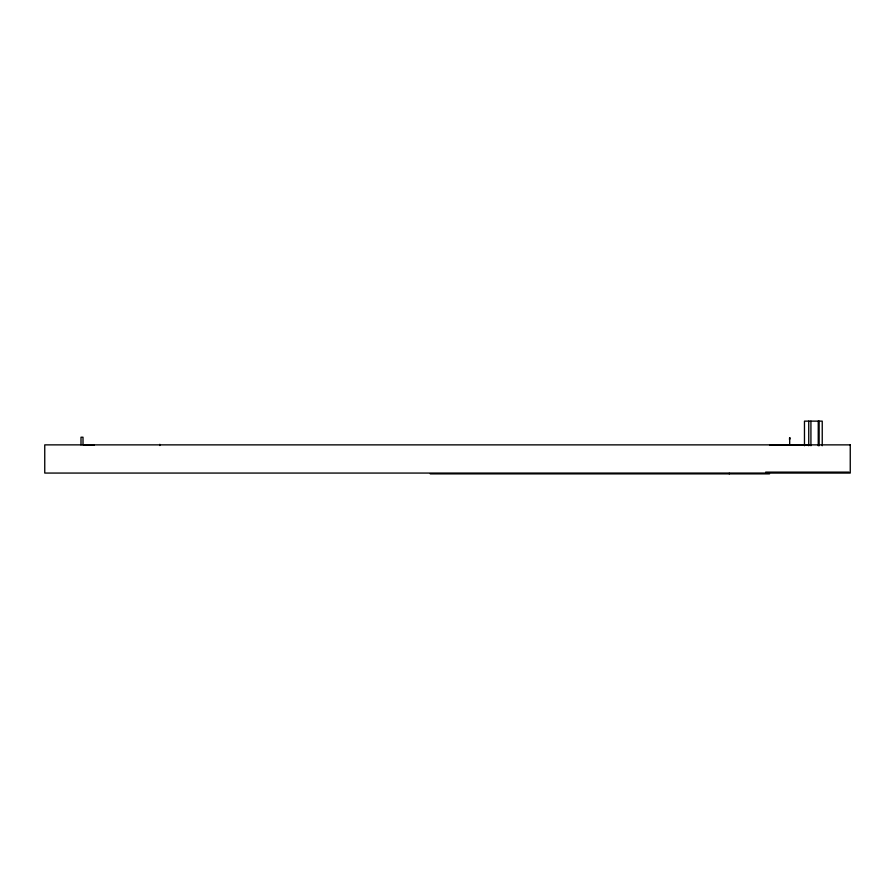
<?xml version="1.0" encoding="UTF-8"?>
<svg xmlns="http://www.w3.org/2000/svg" width="895" height="895" viewBox="0 0 895 895"><rect width="100%" height="100%" fill="white"/><g stroke="black" fill="none" stroke-linecap="round" stroke-linejoin="round"><path stroke-width="1.34" d="M789.479 439.367L789.782 437.756M769.543 445.005L809.818 445.005M765.661 472.124L848.907 472.124M430.226 473.869L769.543 473.869M94.221 445.218L83.011 444.871L83.011 437.219L80.998 437.219L80.998 444.871M822.236 445.732L822.236 421.131L804.471 421.131L804.471 445.732M819.138 421.131L819.138 445.732M818.243 421.131L818.243 445.732M810.926 421.131L810.926 445.732M808.744 421.131L808.744 445.732M789.681 437.733L789.681 444.837M789.58 437.756L789.58 439.4M729.268 473.242L729.268 473.869M159.813 444.323L159.813 445.531M850.25 444.871L44.75 444.871L44.75 473.063L850.25 473.063L850.25 444.871"/></g></svg>
